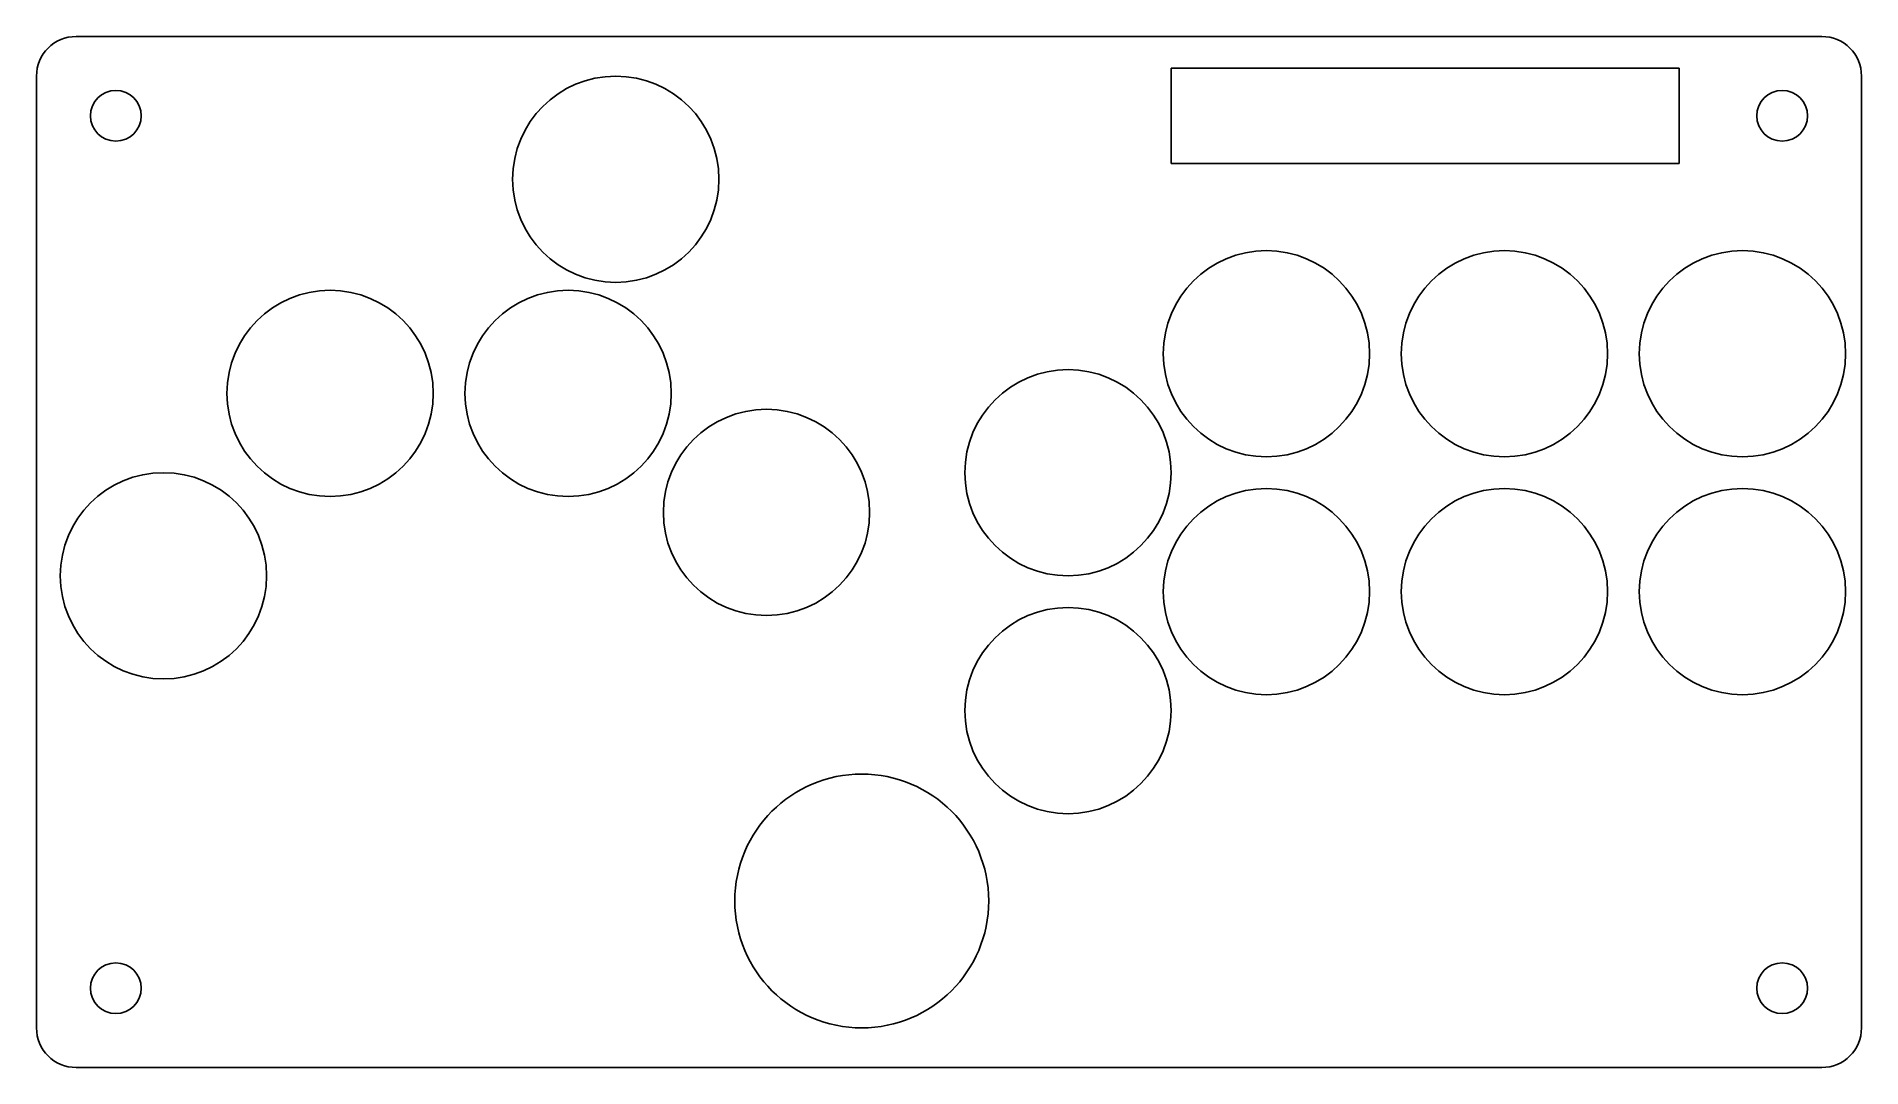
# Model space of a CAD drawing. Header units: millimetres. Extents: x 0 to 230, y 0 to 130.
import ezdxf

# ---------------------------------------------------------------- set-up
doc = ezdxf.new("R2010")
doc.units = ezdxf.units.MM
doc.layers.add('Body002', color=7, linetype='CONTINUOUS')

msp = doc.modelspace()

# ---------------------------------------------------------------- linework, layer by layer
at = {"layer": 'Body002'}
for p, q in [((5, 130, -3.6), (5, 130, -1.6)), ((5, 130, -3.6), (5, 130, -1.6)), ((5, 130, -3.6), (100, 130, -3.6)), ((5, 130, -1.6), (100, 130, -1.6)), ((5, 130, -3.6), (100, 130, -3.6)), ((5, 130, -1.6), (100, 130, -1.6)), ((100, 130, -3.6), (100, 130, -1.6)), ((100, 130, -3.6), (130, 130, -3.6)), ((100, 130, -1.6), (130, 130, -1.6)), ((100, 130, -3.6), (100, 130, -1.6)), ((100, 130, -3.6), (130, 130, -3.6)), ((100, 130, -1.6), (130, 130, -1.6)), ((130, 130, -3.6), (130, 130, -1.6)), ((225, 130, -3.6), (130, 130, -3.6)), ((225, 130, -1.6), (130, 130, -1.6)), ((130, 130, -3.6), (130, 130, -1.6)), ((225, 130, -3.6), (130, 130, -3.6)), ((225, 130, -1.6), (130, 130, -1.6)), ((225, 130, -3.6), (225, 130, -1.6)), ((225, 130, -3.6), (225, 130, -1.6)), ((0, 125, -3.6), (0, 125, -1.6)), ((0, 125, -3.6), (0, 125, -1.6)), ((0, 125, -3.6), (0, 5, -3.6)), ((0, 125, -1.6), (0, 5, -1.6)), ((0, 125, -3.6), (0, 5, -3.6)), ((0, 125, -1.6), (0, 5, -1.6)), ((143, 126, -3.6), (143, 126, -1.6)), ((207, 126, -3.6), (143, 126, -3.6)), ((207, 126, -1.6), (143, 126, -1.6)), ((143, 126, -3.6), (143, 126, -1.6)), ((143, 126, -3.6), (143, 114, -3.6)), ((143, 126, -1.6), (143, 114, -1.6)), ((207, 126, -3.6), (143, 126, -3.6)), ((143, 126, -3.6), (143, 114, -3.6)), ((207, 126, -1.6), (143, 126, -1.6)), ((143, 126, -1.6), (143, 114, -1.6)), ((207, 126, -3.6), (207, 126, -1.6)), ((207, 126, -3.6), (207, 126, -1.6)), ((207, 114, -3.6), (207, 126, -3.6)), ((207, 114, -1.6), (207, 126, -1.6)), ((207, 114, -3.6), (207, 126, -3.6)), ((207, 114, -1.6), (207, 126, -1.6)), ((230, 125, -3.6), (230, 125, -1.6)), ((230, 5, -3.6), (230, 125, -3.6)), ((230, 5, -1.6), (230, 125, -1.6)), ((230, 125, -3.6), (230, 125, -1.6)), ((230, 5, -3.6), (230, 125, -3.6)), ((230, 5, -1.6), (230, 125, -1.6)), ((13.2, 120, -3.6), (13.2, 120, -1.6)), ((13.2, 120, -3.6), (13.2, 120, -1.6)), ((223.2, 120, -3.6), (223.2, 120, -1.6)), ((223.2, 120, -3.6), (223.2, 120, -1.6)), ((143, 114, -3.6), (143, 114, -1.6)), ((143, 114, -3.6), (143, 114, -1.6)), ((143, 114, -3.6), (207, 114, -3.6)), ((143, 114, -1.6), (207, 114, -1.6)), ((143, 114, -3.6), (207, 114, -3.6)), ((143, 114, -1.6), (207, 114, -1.6)), ((207, 114, -3.6), (207, 114, -1.6)), ((207, 114, -3.6), (207, 114, -1.6)), ((86, 112, -3.6), (86, 112, -1.6)), ((86, 112, -3.6), (86, 112, -1.6)), ((168, 90, -3.6), (168, 90, -1.6)), ((168, 90, -3.6), (168, 90, -1.6)), ((198, 90, -3.6), (198, 90, -1.6)), ((198, 90, -3.6), (198, 90, -1.6)), ((228, 90, -3.6), (228, 90, -1.6)), ((228, 90, -3.6), (228, 90, -1.6)), ((50, 85, -3.6), (50, 85, -1.6)), ((50, 85, -3.6), (50, 85, -1.6)), ((80, 85, -3.6), (80, 85, -1.6)), ((80, 85, -3.6), (80, 85, -1.6)), ((143, 75, -3.6), (143, 75, -1.6)), ((143, 75, -3.6), (143, 75, -1.6)), ((105, 70, -3.6), (105, 70, -1.6)), ((105, 70, -3.6), (105, 70, -1.6)), ((29, 62, -3.6), (29, 62, -1.6)), ((29, 62, -3.6), (29, 62, -1.6)), ((168, 60, -3.6), (168, 60, -1.6)), ((168, 60, -3.6), (168, 60, -1.6)), ((198, 60, -3.6), (198, 60, -1.6)), ((198, 60, -3.6), (198, 60, -1.6)), ((228, 60, -3.6), (228, 60, -1.6)), ((228, 60, -3.6), (228, 60, -1.6)), ((143, 45, -3.6), (143, 45, -1.6)), ((143, 45, -3.6), (143, 45, -1.6)), ((120, 21, -3.6), (120, 21, -1.6)), ((120, 21, -3.6), (120, 21, -1.6)), ((13.2, 10, -3.6), (13.2, 10, -1.6)), ((13.2, 10, -3.6), (13.2, 10, -1.6)), ((223.2, 10, -3.6), (223.2, 10, -1.6)), ((223.2, 10, -3.6), (223.2, 10, -1.6)), ((0, 5, -3.6), (0, 5, -1.6)), ((0, 5, -3.6), (0, 5, -1.6)), ((230, 5, -3.6), (230, 5, -1.6)), ((230, 5, -3.6), (230, 5, -1.6)), ((5, -0.000003, -3.6), (5, -0.000003, -1.6)), ((5, -0.000003, -3.6), (5, -0.000003, -1.6)), ((5, -0.000003, -3.6), (225, -0.000003, -3.6)), ((5, -0.000003, -1.6), (225, -0.000003, -1.6)), ((5, -0.000003, -3.6), (225, -0.000003, -3.6)), ((5, -0.000003, -1.6), (225, -0.000003, -1.6)), ((225, -0.000003, -3.6), (225, -0.000003, -1.6)), ((225, -0.000003, -3.6), (225, -0.000003, -1.6))]:
    msp.add_line(p, q, dxfattribs=at)
for centre, radius in [((73, 112), 13), ((73, 112), 13), ((73, 112), 13), ((73, 112), 13), ((10, 120), 3.2), ((10, 120), 3.2), ((10, 120), 3.2), ((10, 120), 3.2), ((220, 120), 3.2), ((220, 120), 3.2), ((220, 120), 3.2), ((220, 120), 3.2), ((155, 90), 13), ((155, 90), 13), ((155, 90), 13), ((155, 90), 13), ((185, 90), 13), ((185, 90), 13), ((185, 90), 13), ((185, 90), 13), ((215, 90), 13), ((215, 90), 13), ((215, 90), 13), ((215, 90), 13), ((37, 85), 13), ((37, 85), 13), ((37, 85), 13), ((37, 85), 13), ((67, 85), 13), ((67, 85), 13), ((67, 85), 13), ((67, 85), 13), ((130, 75), 13), ((130, 75), 13), ((130, 75), 13), ((130, 75), 13), ((92, 70), 13), ((92, 70), 13), ((92, 70), 13), ((92, 70), 13), ((16, 62), 13), ((16, 62), 13), ((16, 62), 13), ((16, 62), 13), ((155, 60), 13), ((155, 60), 13), ((155, 60), 13), ((155, 60), 13), ((185, 60), 13), ((185, 60), 13), ((185, 60), 13), ((185, 60), 13), ((215, 60), 13), ((215, 60), 13), ((215, 60), 13), ((215, 60), 13), ((130, 45), 13), ((130, 45), 13), ((130, 45), 13), ((130, 45), 13), ((104, 21), 16), ((104, 21), 16), ((104, 21), 16), ((104, 21), 16), ((10, 10), 3.2), ((10, 10), 3.2), ((10, 10), 3.2), ((10, 10), 3.2), ((220, 10), 3.2), ((220, 10), 3.2), ((220, 10), 3.2), ((220, 10), 3.2)]:
    msp.add_circle(centre, radius, dxfattribs=at)
for centre, start, end in [((5, 125, -3.6), 90, 180), ((5, 125, -1.6), 90, 180), ((5, 125, -3.6), 90, 180), ((5, 125, -1.6), 90, 180), ((225, 125, -3.6), 0, 90), ((225, 125, -1.6), 0, 90), ((225, 125, -3.6), 0, 90), ((225, 125, -1.6), 0, 90), ((5, 5, -3.6), 180, -90), ((5, 5, -1.6), 180, -90), ((5, 5, -3.6), 180, -90), ((5, 5, -1.6), 180, -90), ((225, 5, -3.6), -90, 0), ((225, 5, -1.6), -90, 0), ((225, 5, -3.6), -90, 0), ((225, 5, -1.6), -90, 0)]:
    msp.add_arc(centre, 5, start, end, dxfattribs=at)

doc.saveas('drawing.dxf')
